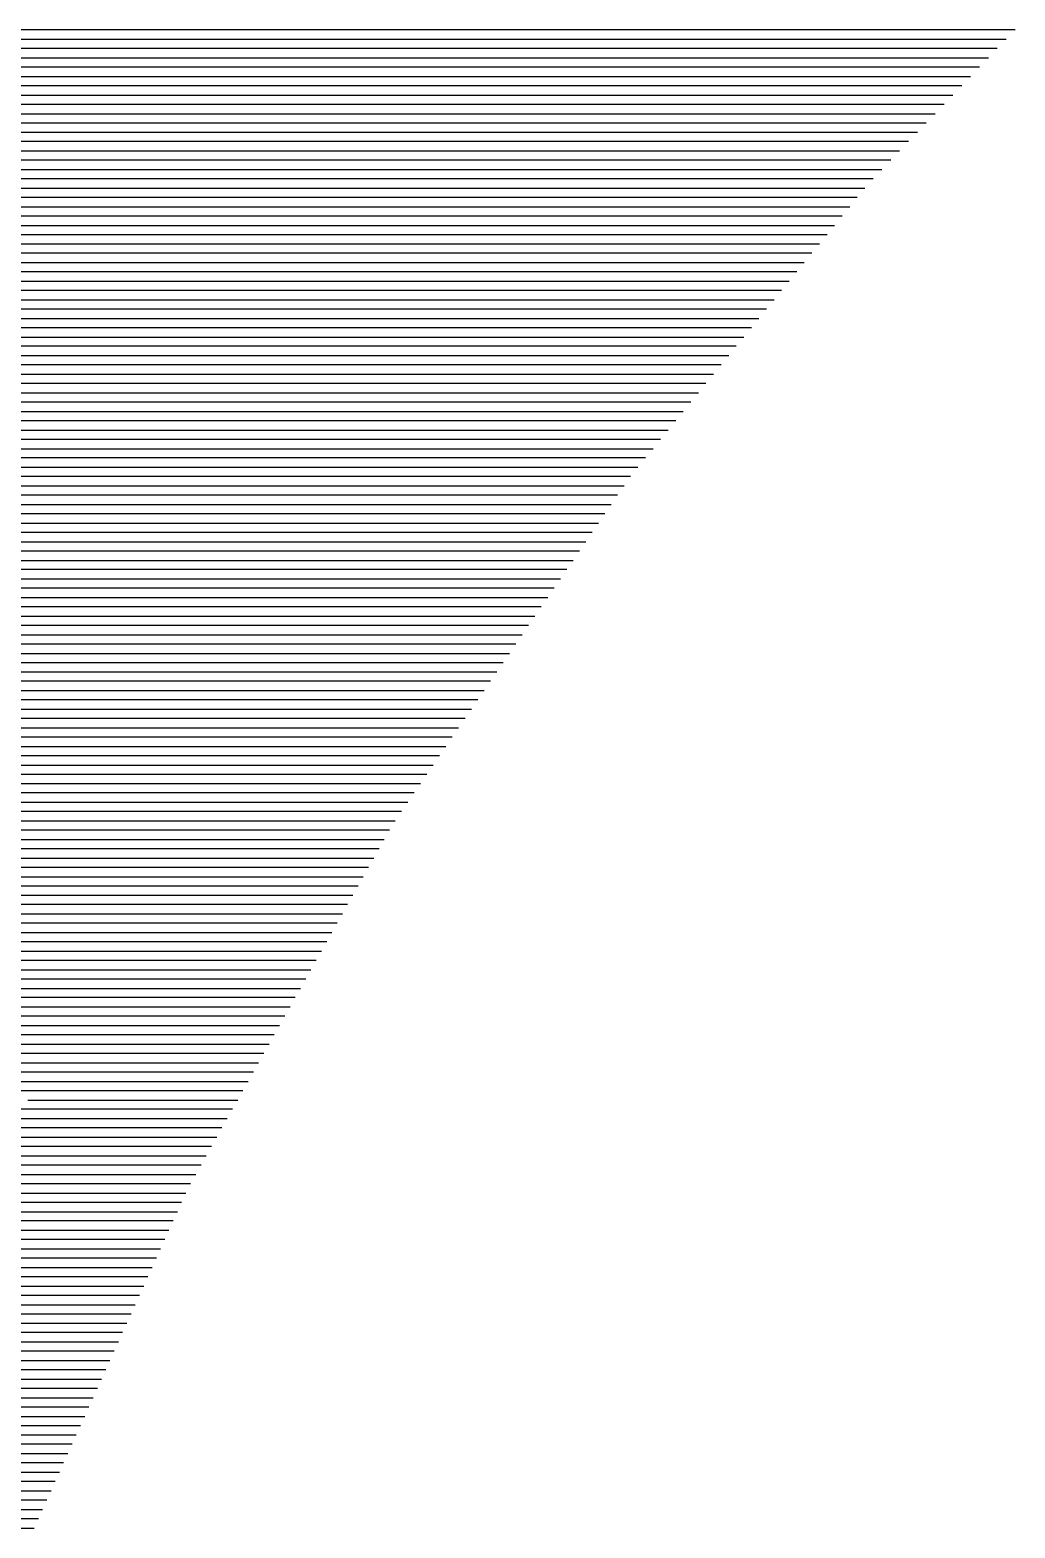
# Model space of a CAD drawing. Header units: metres. Extents: x -6.9 to 6.9, y -7 to 7.
# Drawn here: x -4.534 to -3.476, y 1.88 to 3.49 of the extents above; entities that cross this region are included whole.
import ezdxf

# ---------------------------------------------------------------- set-up
doc = ezdxf.new("R2010")
doc.units = ezdxf.units.M

msp = doc.modelspace()

# ---------------------------------------------------------------- linework, layer by layer
for p, q in [((-4.349377, 3.489597, -1.031532), (-4.695363, 3.489597, -1.085838)), ((-4.678561, 3.479597, -1.082761), (-4.339784, 3.479597, -1.029588)), ((-3.872612, 3.489597, -0.955449), (-4.349377, 3.489597, -1.031532)), ((-4.339784, 3.479597, -1.029588), (-3.858053, 3.479597, -0.952711)), ((-3.771931, 3.489597, -0.93957), (-3.872612, 3.489597, -0.955449)), ((-3.858053, 3.479597, -0.952711), (-3.763485, 3.479597, -0.937797)), ((-3.475875, 3.489597, -0.891946), (-3.771931, 3.489597, -0.93957)), ((-3.763485, 3.479597, -0.937797), (-3.485407, 3.479597, -0.893065)), ((-4.330191, 3.469597, -1.027643), (-4.661758, 3.469597, -1.079685)), ((-3.843494, 3.469597, -0.949974), (-4.330191, 3.469597, -1.027643)), ((-3.75504, 3.469597, -0.936024), (-3.843494, 3.469597, -0.949974)), ((-3.49494, 3.469597, -0.894184), (-3.75504, 3.469597, -0.936024)), ((-4.644955, 3.459597, -1.076608), (-4.320597, 3.459597, -1.025698)), ((-4.311004, 3.449597, -1.023753), (-4.628153, 3.449597, -1.073532)), ((-4.320597, 3.459597, -1.025698), (-3.828935, 3.459597, -0.947237)), ((-3.814376, 3.449597, -0.944499), (-4.311004, 3.449597, -1.023753)), ((-3.828935, 3.459597, -0.947237), (-3.746595, 3.459597, -0.934251)), ((-3.73815, 3.449597, -0.932478), (-3.814376, 3.449597, -0.944499)), ((-3.746595, 3.459597, -0.934251), (-3.504472, 3.459597, -0.895302)), ((-3.514005, 3.449597, -0.896421), (-3.73815, 3.449597, -0.932478)), ((-4.61135, 3.439597, -1.070455), (-4.30141, 3.439597, -1.021808)), ((-4.291817, 3.429597, -1.019863), (-4.594548, 3.429597, -1.067379)), ((-4.30141, 3.439597, -1.021808), (-3.799817, 3.439597, -0.941762)), ((-3.785258, 3.429597, -0.939024), (-4.291817, 3.429597, -1.019863)), ((-3.799817, 3.439597, -0.941762), (-3.729704, 3.439597, -0.930704)), ((-3.721259, 3.429597, -0.928931), (-3.785258, 3.429597, -0.939024)), ((-3.729704, 3.439597, -0.930704), (-3.523537, 3.439597, -0.89754)), ((-3.533069, 3.429597, -0.898659), (-3.721259, 3.429597, -0.928931)), ((-4.577745, 3.419597, -1.064302), (-4.282224, 3.419597, -1.017918)), ((-4.282224, 3.419597, -1.017918), (-3.770699, 3.419597, -0.936287)), ((-3.770699, 3.419597, -0.936287), (-3.712814, 3.419597, -0.927158)), ((-3.712814, 3.419597, -0.927158), (-3.542602, 3.419597, -0.899777)), ((-4.27263, 3.409597, -1.015973), (-4.560943, 3.409597, -1.061226)), ((-4.54414, 3.399597, -1.058149), (-4.263037, 3.399597, -1.014028)), ((-3.75614, 3.409597, -0.93355), (-4.27263, 3.409597, -1.015973)), ((-4.263037, 3.399597, -1.014028), (-3.741581, 3.399597, -0.930812)), ((-3.704369, 3.409597, -0.925385), (-3.75614, 3.409597, -0.93355)), ((-3.741581, 3.399597, -0.930812), (-3.695923, 3.399597, -0.923612)), ((-3.552134, 3.409597, -0.900896), (-3.704369, 3.409597, -0.925385)), ((-3.695923, 3.399597, -0.923612), (-3.561667, 3.399597, -0.902015)), ((-4.527338, 3.389597, -1.055073), (-4.930347, 3.389597, -1.11892)), ((-4.253443, 3.389597, -1.012083), (-4.527338, 3.389597, -1.055073)), ((-3.727022, 3.389597, -0.928075), (-4.253443, 3.389597, -1.012083)), ((-3.687478, 3.389597, -0.921839), (-3.727022, 3.389597, -0.928075)), ((-3.571199, 3.389597, -0.903134), (-3.687478, 3.389597, -0.921839)), ((-4.919898, 3.379597, -1.11685), (-4.510535, 3.379597, -1.051997)), ((-4.493733, 3.369597, -1.04892), (-4.90945, 3.369597, -1.11478)), ((-4.510535, 3.379597, -1.051997), (-4.24385, 3.379597, -1.010138)), ((-4.234257, 3.369597, -1.008193), (-4.493733, 3.369597, -1.04892)), ((-4.24385, 3.379597, -1.010138), (-3.712463, 3.379597, -0.925338)), ((-3.697904, 3.369597, -0.9226), (-4.234257, 3.369597, -1.008193)), ((-3.712463, 3.379597, -0.925338), (-3.679033, 3.379597, -0.920066)), ((-3.670588, 3.369597, -0.918292), (-3.697904, 3.369597, -0.9226)), ((-3.679033, 3.379597, -0.920066), (-3.580731, 3.379597, -0.904253)), ((-3.590264, 3.369597, -0.905371), (-3.670588, 3.369597, -0.918292)), ((-4.899001, 3.359597, -1.112711), (-4.47693, 3.359597, -1.045844)), ((-4.460128, 3.349597, -1.042767), (-4.888552, 3.349597, -1.110641)), ((-4.47693, 3.359597, -1.045844), (-4.224663, 3.359597, -1.006248)), ((-4.21507, 3.349597, -1.004304), (-4.460128, 3.349597, -1.042767)), ((-4.224663, 3.359597, -1.006248), (-3.683345, 3.359597, -0.919863)), ((-3.668786, 3.349597, -0.917126), (-4.21507, 3.349597, -1.004304)), ((-3.683345, 3.359597, -0.919863), (-3.662142, 3.359597, -0.916519)), ((-3.653697, 3.349597, -0.914746), (-3.668786, 3.349597, -0.917126)), ((-3.662142, 3.359597, -0.916519), (-3.599796, 3.359597, -0.90649)), ((-3.609329, 3.349597, -0.907609), (-3.653697, 3.349597, -0.914746)), ((-4.878103, 3.339597, -1.108571), (-4.443325, 3.339597, -1.039691)), ((-4.443325, 3.339597, -1.039691), (-4.205477, 3.339597, -1.002359)), ((-4.205477, 3.339597, -1.002359), (-3.654227, 3.339597, -0.914388)), ((-3.654227, 3.339597, -0.914388), (-3.645252, 3.339597, -0.912973)), ((-3.645252, 3.339597, -0.912973), (-3.618861, 3.339597, -0.908728)), ((-4.426523, 3.329597, -1.036614), (-4.867654, 3.329597, -1.106501)), ((-4.857205, 3.319597, -1.104431), (-4.40972, 3.319597, -1.033538)), ((-4.195883, 3.329597, -1.000414), (-4.426523, 3.329597, -1.036614)), ((-4.40972, 3.319597, -1.033538), (-4.18629, 3.319597, -0.998469)), ((-3.639668, 3.329597, -0.911651), (-4.195883, 3.329597, -1.000414)), ((-4.18629, 3.319597, -0.998469), (-3.637177, 3.319597, -0.910839)), ((-3.636807, 3.329597, -0.9112), (-3.639668, 3.329597, -0.911651)), ((-3.628393, 3.329597, -0.909846), (-3.636807, 3.329597, -0.9112)), ((-4.392918, 3.309597, -1.030461), (-4.846756, 3.309597, -1.102361)), ((-4.176696, 3.309597, -0.996524), (-4.392918, 3.309597, -1.030461)), ((-3.645301, 3.309597, -0.911722), (-4.176696, 3.309597, -0.996524)), ((-4.836307, 3.299597, -1.100291), (-4.376115, 3.299597, -1.027385)), ((-4.359313, 3.289597, -1.024308), (-4.825859, 3.289597, -1.098221)), ((-4.376115, 3.299597, -1.027385), (-4.167103, 3.299597, -0.994579)), ((-4.15751, 3.289597, -0.992634), (-4.359313, 3.289597, -1.024308)), ((-4.167103, 3.299597, -0.994579), (-3.653425, 3.299597, -0.912604)), ((-3.661549, 3.289597, -0.913487), (-4.15751, 3.289597, -0.992634)), ((-4.81541, 3.279597, -1.096152), (-4.34251, 3.279597, -1.021232)), ((-4.325708, 3.269597, -1.018156), (-4.804961, 3.269597, -1.094082)), ((-4.34251, 3.279597, -1.021232), (-4.147916, 3.279597, -0.990689)), ((-4.138323, 3.269597, -0.988744), (-4.325708, 3.269597, -1.018156)), ((-4.147916, 3.279597, -0.990689), (-3.669673, 3.279597, -0.914369)), ((-3.677797, 3.269597, -0.915252), (-4.138323, 3.269597, -0.988744)), ((-4.794512, 3.259597, -1.092012), (-4.308905, 3.259597, -1.015079)), ((-4.308905, 3.259597, -1.015079), (-4.12873, 3.259597, -0.986799)), ((-4.12873, 3.259597, -0.986799), (-3.685922, 3.259597, -0.916134)), ((-4.292103, 3.249597, -1.012003), (-4.784063, 3.249597, -1.089942)), ((-4.773614, 3.239597, -1.087872), (-4.2753, 3.239597, -1.008926)), ((-4.119136, 3.249597, -0.984854), (-4.292103, 3.249597, -1.012003)), ((-4.2753, 3.239597, -1.008926), (-4.109543, 3.239597, -0.982909)), ((-3.694046, 3.249597, -0.917017), (-4.119136, 3.249597, -0.984854)), ((-4.109543, 3.239597, -0.982909), (-3.70217, 3.239597, -0.917899)), ((-4.258498, 3.229597, -1.00585), (-4.763165, 3.229597, -1.085802)), ((-4.099949, 3.229597, -0.980964), (-4.258498, 3.229597, -1.00585)), ((-3.710294, 3.229597, -0.918782), (-4.099949, 3.229597, -0.980964)), ((-4.752717, 3.219597, -1.083732), (-4.241695, 3.219597, -1.002773)), ((-4.224892, 3.209597, -0.999697), (-4.742268, 3.209597, -1.081663)), ((-4.241695, 3.219597, -1.002773), (-4.090356, 3.219597, -0.97902)), ((-4.080763, 3.209597, -0.977075), (-4.224892, 3.209597, -0.999697)), ((-4.090356, 3.219597, -0.97902), (-3.718418, 3.219597, -0.919664)), ((-3.726542, 3.209597, -0.920547), (-4.080763, 3.209597, -0.977075)), ((-4.731819, 3.199597, -1.079593), (-4.20809, 3.199597, -0.99662)), ((-4.191287, 3.189597, -0.993544), (-4.72137, 3.189597, -1.077523)), ((-4.20809, 3.199597, -0.99662), (-4.071169, 3.199597, -0.97513)), ((-4.061576, 3.189597, -0.973185), (-4.191287, 3.189597, -0.993544)), ((-4.071169, 3.199597, -0.97513), (-3.734666, 3.199597, -0.921429)), ((-3.742791, 3.189597, -0.922312), (-4.061576, 3.189597, -0.973185)), ((-4.710921, 3.179597, -1.075453), (-4.174485, 3.179597, -0.990468)), ((-4.174485, 3.179597, -0.990468), (-4.051983, 3.179597, -0.97124)), ((-4.051983, 3.179597, -0.97124), (-3.750915, 3.179597, -0.923194)), ((-4.157682, 3.169597, -0.987391), (-4.700472, 3.169597, -1.073383)), ((-4.690023, 3.159597, -1.071313), (-4.14088, 3.159597, -0.984315)), ((-4.042389, 3.169597, -0.969295), (-4.157682, 3.169597, -0.987391)), ((-4.14088, 3.159597, -0.984315), (-4.032796, 3.159597, -0.96735)), ((-3.759039, 3.169597, -0.924077), (-4.042389, 3.169597, -0.969295)), ((-4.032796, 3.159597, -0.96735), (-3.767163, 3.159597, -0.924959)), ((-4.124077, 3.149597, -0.981238), (-4.679575, 3.149597, -1.069243)), ((-4.669126, 3.139597, -1.067173), (-4.107275, 3.139597, -0.978162)), ((-4.023202, 3.149597, -0.965405), (-4.124077, 3.149597, -0.981238)), ((-4.107275, 3.139597, -0.978162), (-4.013609, 3.139597, -0.96346)), ((-3.775287, 3.149597, -0.925842), (-4.023202, 3.149597, -0.965405)), ((-4.013609, 3.139597, -0.96346), (-3.783411, 3.139597, -0.926724)), ((-4.090472, 3.129597, -0.975085), (-4.658677, 3.129597, -1.065104)), ((-4.004016, 3.129597, -0.961515), (-4.090472, 3.129597, -0.975085)), ((-3.791536, 3.129597, -0.927607), (-4.004016, 3.129597, -0.961515)), ((-4.648228, 3.119597, -1.063034), (-4.07367, 3.119597, -0.972009)), ((-4.056867, 3.109597, -0.968932), (-4.637779, 3.109597, -1.060964)), ((-4.07367, 3.119597, -0.972009), (-3.994422, 3.119597, -0.95957)), ((-3.984829, 3.109597, -0.957625), (-4.056867, 3.109597, -0.968932)), ((-3.994422, 3.119597, -0.95957), (-3.79966, 3.119597, -0.928489)), ((-3.807784, 3.109597, -0.929372), (-3.984829, 3.109597, -0.957625)), ((-4.62733, 3.099597, -1.058894), (-4.040065, 3.099597, -0.965856)), ((-4.040065, 3.099597, -0.965856), (-3.975235, 3.099597, -0.95568)), ((-3.975235, 3.099597, -0.95568), (-3.815908, 3.099597, -0.930254)), ((-4.023262, 3.089597, -0.962779), (-4.616881, 3.089597, -1.056824)), ((-4.606433, 3.079597, -1.054754), (-4.00646, 3.079597, -0.959703)), ((-3.965642, 3.089597, -0.953736), (-4.023262, 3.089597, -0.962779)), ((-4.00646, 3.079597, -0.959703), (-3.956049, 3.079597, -0.951791)), ((-3.824032, 3.089597, -0.931137), (-3.965642, 3.089597, -0.953736)), ((-3.956049, 3.079597, -0.951791), (-3.832156, 3.079597, -0.932019)), ((-3.989657, 3.069597, -0.956627), (-4.595984, 3.069597, -1.052684)), ((-4.585535, 3.059597, -1.050615), (-3.972855, 3.059597, -0.95355)), ((-3.946455, 3.069597, -0.949846), (-3.989657, 3.069597, -0.956627)), ((-3.972855, 3.059597, -0.95355), (-3.936862, 3.059597, -0.947901)), ((-3.84028, 3.069597, -0.932902), (-3.946455, 3.069597, -0.949846)), ((-3.936862, 3.059597, -0.947901), (-3.848405, 3.059597, -0.933784)), ((-3.956052, 3.049597, -0.950474), (-4.575086, 3.049597, -1.048545)), ((-3.927269, 3.049597, -0.945956), (-3.956052, 3.049597, -0.950474)), ((-3.856529, 3.049597, -0.934667), (-3.927269, 3.049597, -0.945956)), ((-4.564637, 3.039597, -1.046475), (-3.93925, 3.039597, -0.947397)), ((-3.922447, 3.029597, -0.944321), (-4.554188, 3.029597, -1.044405)), ((-3.93925, 3.039597, -0.947397), (-3.917675, 3.039597, -0.944011)), ((-3.908082, 3.029597, -0.942066), (-3.922447, 3.029597, -0.944321)), ((-3.917675, 3.039597, -0.944011), (-3.864653, 3.039597, -0.935549)), ((-3.872777, 3.029597, -0.936432), (-3.908082, 3.029597, -0.942066)), ((-4.543739, 3.019597, -1.042335), (-3.905645, 3.019597, -0.941244)), ((-3.905645, 3.019597, -0.941244), (-3.898488, 3.019597, -0.940121)), ((-3.898488, 3.019597, -0.940121), (-3.880901, 3.019597, -0.937314)), ((-4.533291, 3.009597, -1.040265), (-4.793085, 3.009597, -1.080871)), ((-4.775668, 2.999597, -1.077712), (-4.522842, 2.999597, -1.038195)), ((-3.889016, 3.009597, -0.938195), (-4.533291, 3.009597, -1.040265)), ((-4.522842, 2.999597, -1.038195), (-3.895847, 2.999597, -0.938863)), ((-4.512393, 2.989597, -1.036125), (-4.758251, 2.989597, -1.074553)), ((-4.740835, 2.979597, -1.071394), (-4.501944, 2.979597, -1.034056)), ((-3.902677, 2.989597, -0.939531), (-4.512393, 2.989597, -1.036125)), ((-4.501944, 2.979597, -1.034056), (-3.909508, 2.979597, -0.940198)), ((-4.491495, 2.969597, -1.031986), (-4.723418, 2.969597, -1.068235)), ((-3.916339, 2.969597, -0.940866), (-4.491495, 2.969597, -1.031986)), ((-4.706001, 2.959597, -1.065076), (-4.481046, 2.959597, -1.029916)), ((-4.470597, 2.949597, -1.027846), (-4.688585, 2.949597, -1.061917)), ((-4.481046, 2.959597, -1.029916), (-3.92317, 2.959597, -0.941534)), ((-3.930001, 2.949597, -0.942201), (-4.470597, 2.949597, -1.027846)), ((-4.671168, 2.939597, -1.058758), (-4.460149, 2.939597, -1.025776)), ((-4.460149, 2.939597, -1.025776), (-3.936832, 2.939597, -0.942869)), ((-4.4497, 2.929597, -1.023706), (-4.653752, 2.929597, -1.055599)), ((-4.636335, 2.919597, -1.052441), (-4.439251, 2.919597, -1.021636)), ((-3.943662, 2.929597, -0.943537), (-4.4497, 2.929597, -1.023706)), ((-4.439251, 2.919597, -1.021636), (-3.950493, 2.919597, -0.944205)), ((-4.428802, 2.909597, -1.019567), (-4.618918, 2.909597, -1.049282)), ((-4.601502, 2.899597, -1.046123), (-4.418353, 2.899597, -1.017497)), ((-3.957324, 2.909597, -0.944872), (-4.428802, 2.909597, -1.019567)), ((-4.418353, 2.899597, -1.017497), (-3.964155, 2.899597, -0.94554)), ((-4.407904, 2.889597, -1.015427), (-4.584085, 2.889597, -1.042964)), ((-3.970986, 2.889597, -0.946208), (-4.407904, 2.889597, -1.015427)), ((-4.566668, 2.879597, -1.039805), (-4.397455, 2.879597, -1.013357)), ((-4.387006, 2.869597, -1.011287), (-4.549252, 2.869597, -1.036646)), ((-4.397455, 2.879597, -1.013357), (-3.977816, 2.879597, -0.946875)), ((-3.984647, 2.869597, -0.947543), (-4.387006, 2.869597, -1.011287)), ((-5.031467, 2.859597, -1.112155), (-4.531835, 2.859597, -1.033487)), ((-4.531835, 2.859597, -1.033487), (-4.376558, 2.859597, -1.009217)), ((-4.376558, 2.859597, -1.009217), (-3.991478, 2.859597, -0.948211)), ((-4.514419, 2.849597, -1.030328), (-5.020619, 2.849597, -1.11003)), ((-5.009771, 2.839597, -1.107906), (-4.497002, 2.839597, -1.027169)), ((-4.366109, 2.849597, -1.007147), (-4.514419, 2.849597, -1.030328)), ((-4.497002, 2.839597, -1.027169), (-4.35566, 2.839597, -1.005077)), ((-3.998309, 2.849597, -0.948878), (-4.366109, 2.849597, -1.007147)), ((-4.35566, 2.839597, -1.005077), (-4.00514, 2.839597, -0.949546)), ((-4.479585, 2.829597, -1.02401), (-4.998923, 2.829597, -1.105781)), ((-4.988076, 2.819597, -1.103656), (-4.462169, 2.819597, -1.020851)), ((-4.345211, 2.829597, -1.003008), (-4.479585, 2.829597, -1.02401)), ((-4.462169, 2.819597, -1.020851), (-4.334762, 2.819597, -1.000938)), ((-4.01197, 2.829597, -0.950214), (-4.345211, 2.829597, -1.003008)), ((-4.334762, 2.819597, -1.000938), (-4.018801, 2.819597, -0.950881)), ((-4.444752, 2.809597, -1.017692), (-4.977228, 2.809597, -1.101532)), ((-4.324313, 2.809597, -0.998868), (-4.444752, 2.809597, -1.017692)), ((-4.025632, 2.809597, -0.951549), (-4.324313, 2.809597, -0.998868)), ((-4.96638, 2.799597, -1.099407), (-4.427335, 2.799597, -1.014533)), ((-4.409919, 2.789597, -1.011375), (-4.955532, 2.789597, -1.097282)), ((-4.427335, 2.799597, -1.014533), (-4.313864, 2.799597, -0.996798)), ((-4.303416, 2.789597, -0.994728), (-4.409919, 2.789597, -1.011375)), ((-4.313864, 2.799597, -0.996798), (-4.032463, 2.799597, -0.952217)), ((-4.039294, 2.789597, -0.952884), (-4.303416, 2.789597, -0.994728)), ((-4.944684, 2.779597, -1.095158), (-4.392502, 2.779597, -1.008216)), ((-4.375086, 2.769597, -1.005057), (-4.933836, 2.769597, -1.093033)), ((-4.392502, 2.779597, -1.008216), (-4.292967, 2.779597, -0.992658)), ((-4.282518, 2.769597, -0.990588), (-4.375086, 2.769597, -1.005057)), ((-4.292967, 2.779597, -0.992658), (-4.046124, 2.779597, -0.953552)), ((-4.052955, 2.769597, -0.95422), (-4.282518, 2.769597, -0.990588)), ((-4.922988, 2.759597, -1.090908), (-4.357669, 2.759597, -1.001898)), ((-4.357669, 2.759597, -1.001898), (-4.272069, 2.759597, -0.988519)), ((-4.272069, 2.759597, -0.988519), (-4.059786, 2.759597, -0.954887)), ((-4.340252, 2.749597, -0.998739), (-4.912141, 2.749597, -1.088784)), ((-4.901293, 2.739597, -1.086659), (-4.322836, 2.739597, -0.99558)), ((-4.26162, 2.749597, -0.986449), (-4.340252, 2.749597, -0.998739)), ((-4.322836, 2.739597, -0.99558), (-4.251171, 2.739597, -0.984379)), ((-4.066617, 2.749597, -0.955555), (-4.26162, 2.749597, -0.986449)), ((-4.251171, 2.739597, -0.984379), (-4.073448, 2.739597, -0.956223)), ((-4.305419, 2.729597, -0.992421), (-4.890445, 2.729597, -1.084534)), ((-4.240722, 2.729597, -0.982309), (-4.305419, 2.729597, -0.992421)), ((-4.080279, 2.729597, -0.95689), (-4.240722, 2.729597, -0.982309)), ((-4.879597, 2.719597, -1.08241), (-4.288002, 2.719597, -0.989262)), ((-4.270586, 2.709597, -0.986103), (-4.868749, 2.709597, -1.080285)), ((-4.288002, 2.719597, -0.989262), (-4.230274, 2.719597, -0.980239)), ((-4.219825, 2.709597, -0.978169), (-4.270586, 2.709597, -0.986103)), ((-4.230274, 2.719597, -0.980239), (-4.087109, 2.719597, -0.957558)), ((-4.09394, 2.709597, -0.958226), (-4.219825, 2.709597, -0.978169)), ((-4.857901, 2.699597, -1.07816), (-4.253169, 2.699597, -0.982944)), ((-4.235753, 2.689597, -0.979785), (-4.847054, 2.689597, -1.076036)), ((-4.253169, 2.699597, -0.982944), (-4.209376, 2.699597, -0.976099)), ((-4.198927, 2.689597, -0.974029), (-4.235753, 2.689597, -0.979785)), ((-4.209376, 2.699597, -0.976099), (-4.100771, 2.699597, -0.958893)), ((-4.107602, 2.689597, -0.959561), (-4.198927, 2.689597, -0.974029)), ((-4.836206, 2.679597, -1.073911), (-4.218336, 2.679597, -0.976626)), ((-4.218336, 2.679597, -0.976626), (-4.188478, 2.679597, -0.97196)), ((-4.188478, 2.679597, -0.97196), (-4.114433, 2.679597, -0.960229)), ((-4.200919, 2.669597, -0.973467), (-4.825358, 2.669597, -1.071786)), ((-4.81451, 2.659597, -1.069662), (-4.183503, 2.659597, -0.970308)), ((-4.178029, 2.669597, -0.96989), (-4.200919, 2.669597, -0.973467)), ((-4.183503, 2.659597, -0.970308), (-4.16758, 2.659597, -0.96782)), ((-4.121263, 2.669597, -0.960897), (-4.178029, 2.669597, -0.96989)), ((-4.16758, 2.659597, -0.96782), (-4.128094, 2.659597, -0.961564)), ((-4.166086, 2.649597, -0.96715), (-4.803662, 2.649597, -1.067537)), ((-4.157132, 2.649597, -0.96575), (-4.166086, 2.649597, -0.96715)), ((-4.134925, 2.649597, -0.962232), (-4.157132, 2.649597, -0.96575)), ((-4.792814, 2.639597, -1.065412), (-4.148669, 2.639597, -0.963991)), ((-4.147723, 2.629597, -0.963425), (-4.781966, 2.629597, -1.063288)), ((-4.148669, 2.639597, -0.963991), (-4.146683, 2.639597, -0.96368)), ((-4.146683, 2.639597, -0.96368), (-4.141756, 2.639597, -0.9629)), ((-4.771119, 2.619597, -1.061163), (-4.153345, 2.619597, -0.963894)), ((-4.158967, 2.609597, -0.964362), (-4.760271, 2.609597, -1.059038)), ((-4.749423, 2.599597, -1.056914), (-4.16459, 2.599597, -0.964831)), ((-4.170212, 2.589597, -0.965299), (-4.738575, 2.589597, -1.054789)), ((-4.727727, 2.579597, -1.052664), (-4.175834, 2.579597, -0.965768)), ((-4.181457, 2.569597, -0.966237), (-4.716879, 2.569597, -1.05054)), ((-4.706032, 2.559597, -1.048415), (-4.187079, 2.559597, -0.966705)), ((-4.192701, 2.549597, -0.967174), (-4.695184, 2.549597, -1.04629)), ((-4.684336, 2.539597, -1.044166), (-4.198324, 2.539597, -0.967642)), ((-4.203946, 2.529597, -0.968111), (-4.673488, 2.529597, -1.042041)), ((-4.66264, 2.519597, -1.039917), (-4.209568, 2.519597, -0.96858)), ((-4.215191, 2.509597, -0.969048), (-4.651792, 2.509597, -1.037792)), ((-4.640945, 2.499597, -1.035667), (-4.220813, 2.499597, -0.969517)), ((-4.226435, 2.489597, -0.969985), (-4.630097, 2.489597, -1.033543)), ((-4.619249, 2.479597, -1.031418), (-4.232058, 2.479597, -0.970454)), ((-4.23768, 2.469597, -0.970923), (-4.608401, 2.469597, -1.029293)), ((-4.597553, 2.459597, -1.027169), (-4.243302, 2.459597, -0.971391)), ((-4.248925, 2.449597, -0.97186), (-4.586705, 2.449597, -1.025044)), ((-4.575857, 2.439597, -1.022919), (-4.254547, 2.439597, -0.972328)), ((-4.260169, 2.429597, -0.972797), (-4.56501, 2.429597, -1.020795)), ((-4.554162, 2.419597, -1.01867), (-4.265792, 2.419597, -0.973266)), ((-4.644707, 2.399597, -1.031906), (-4.532466, 2.399597, -1.014421)), ((-4.271414, 2.409597, -0.973734), (-4.543314, 2.409597, -1.016545)), ((-4.532466, 2.399597, -1.014421), (-4.277036, 2.399597, -0.974203)), ((-4.521618, 2.389597, -1.012296), (-4.626622, 2.389597, -1.028654)), ((-4.282659, 2.389597, -0.974671), (-4.521618, 2.389597, -1.012296)), ((-4.608537, 2.379597, -1.025402), (-4.51077, 2.379597, -1.010171)), ((-4.499923, 2.369597, -1.008047), (-4.590452, 2.369597, -1.02215)), ((-4.51077, 2.379597, -1.010171), (-4.288281, 2.379597, -0.97514)), ((-4.293904, 2.369597, -0.975609), (-4.499923, 2.369597, -1.008047)), ((-4.572366, 2.359597, -1.018898), (-4.489075, 2.359597, -1.005922)), ((-4.489075, 2.359597, -1.005922), (-4.299526, 2.359597, -0.976077)), ((-4.478227, 2.349597, -1.003797), (-4.554281, 2.349597, -1.015646)), ((-4.536196, 2.339597, -1.012393), (-4.467379, 2.339597, -1.001673)), ((-4.305148, 2.349597, -0.976546), (-4.478227, 2.349597, -1.003797)), ((-4.467379, 2.339597, -1.001673), (-4.310771, 2.339597, -0.977014)), ((-4.518111, 2.329597, -1.009141), (-4.679587, 2.329597, -1.034302)), ((-4.642524, 2.319597, -1.028093), (-4.500026, 2.319597, -1.005889)), ((-4.456531, 2.329597, -0.999548), (-4.518111, 2.329597, -1.009141)), ((-4.500026, 2.319597, -1.005889), (-4.445683, 2.319597, -0.997423)), ((-4.316393, 2.329597, -0.977483), (-4.456531, 2.329597, -0.999548)), ((-4.445683, 2.319597, -0.997423), (-4.322015, 2.319597, -0.977952)), ((-4.48194, 2.309597, -1.002637), (-4.605461, 2.309597, -1.021883)), ((-4.434835, 2.309597, -0.995299), (-4.48194, 2.309597, -1.002637)), ((-4.327638, 2.309597, -0.97842), (-4.434835, 2.309597, -0.995299)), ((-4.531334, 2.289597, -1.009465), (-5.400058, 2.289597, -1.145226)), ((-4.568398, 2.299597, -1.015674), (-4.463855, 2.299597, -0.999385)), ((-4.44577, 2.289597, -0.996133), (-4.531334, 2.289597, -1.009465)), ((-4.463855, 2.299597, -0.999385), (-4.423988, 2.299597, -0.993174)), ((-4.41314, 2.289597, -0.991049), (-4.44577, 2.289597, -0.996133)), ((-4.423988, 2.299597, -0.993174), (-4.33326, 2.299597, -0.978889)), ((-4.338882, 2.289597, -0.979357), (-4.41314, 2.289597, -0.991049)), ((-5.381208, 2.279597, -1.141863), (-4.494271, 2.279597, -1.003256)), ((-4.494271, 2.279597, -1.003256), (-4.427685, 2.279597, -0.992881)), ((-4.427685, 2.279597, -0.992881), (-4.402292, 2.279597, -0.988925)), ((-4.402292, 2.279597, -0.988925), (-4.344505, 2.279597, -0.979826)), ((-4.457208, 2.269597, -0.997047), (-5.362357, 2.269597, -1.1385)), ((-5.343507, 2.259597, -1.135137), (-4.420145, 2.259597, -0.990837)), ((-4.4096, 2.269597, -0.989628), (-4.457208, 2.269597, -0.997047)), ((-4.420145, 2.259597, -0.990837), (-4.391515, 2.259597, -0.986376)), ((-4.391444, 2.269597, -0.9868), (-4.4096, 2.269597, -0.989628)), ((-4.391515, 2.259597, -0.986376), (-4.380596, 2.259597, -0.984675)), ((-4.350127, 2.269597, -0.980295), (-4.391444, 2.269597, -0.9868)), ((-4.380596, 2.259597, -0.984675), (-4.355749, 2.259597, -0.980763)), ((-4.383082, 2.249597, -0.984628), (-5.324657, 2.249597, -1.131774)), ((-5.305807, 2.239597, -1.128411), (-4.366455, 2.239597, -0.981613)), ((-4.373429, 2.249597, -0.983124), (-4.383082, 2.249597, -0.984628)), ((-4.369748, 2.249597, -0.982551), (-4.373429, 2.249597, -0.983124)), ((-4.361372, 2.249597, -0.981232), (-4.369748, 2.249597, -0.982551)), ((-4.37098, 2.229597, -0.981903), (-5.286957, 2.229597, -1.125048)), ((-5.268107, 2.219597, -1.121685), (-4.375505, 2.219597, -0.982193)), ((-4.380031, 2.209597, -0.982483), (-5.249257, 2.209597, -1.118322)), ((-5.230407, 2.199597, -1.114959), (-4.384556, 2.199597, -0.982773)), ((-4.389081, 2.189597, -0.983063), (-5.211556, 2.189597, -1.111597)), ((-5.192706, 2.179597, -1.108234), (-4.393607, 2.179597, -0.983353)), ((-4.398132, 2.169597, -0.983643), (-5.173856, 2.169597, -1.104871)), ((-5.155006, 2.159597, -1.101508), (-4.402657, 2.159597, -0.983933)), ((-4.407182, 2.149597, -0.984223), (-5.136156, 2.149597, -1.098145)), ((-5.117306, 2.139597, -1.094782), (-4.411708, 2.139597, -0.984514)), ((-4.416233, 2.129597, -0.984804), (-5.098456, 2.129597, -1.091419)), ((-5.079606, 2.119597, -1.088056), (-4.420758, 2.119597, -0.985094)), ((-4.425283, 2.109597, -0.985384), (-5.060755, 2.109597, -1.084693)), ((-5.041905, 2.099597, -1.08133), (-4.429809, 2.099597, -0.985674)), ((-4.434334, 2.089597, -0.985964), (-5.023055, 2.089597, -1.077967)), ((-5.004205, 2.079597, -1.074604), (-4.438859, 2.079597, -0.986254)), ((-4.443385, 2.069597, -0.986544), (-4.985355, 2.069597, -1.071241)), ((-4.966505, 2.059597, -1.067878), (-4.44791, 2.059597, -0.986834)), ((-4.452435, 2.049597, -0.987124), (-4.947655, 2.049597, -1.064515)), ((-4.928805, 2.039597, -1.061152), (-4.45696, 2.039597, -0.987414)), ((-4.461486, 2.029597, -0.987704), (-4.909954, 2.029597, -1.05779)), ((-4.891104, 2.019597, -1.054427), (-4.466011, 2.019597, -0.987995)), ((-4.470536, 2.009597, -0.988285), (-4.872254, 2.009597, -1.051064)), ((-4.853404, 1.999597, -1.047701), (-4.475062, 1.999597, -0.988575)), ((-4.479587, 1.989597, -0.988865), (-4.834554, 1.989597, -1.044338)), ((-4.815704, 1.979597, -1.040975), (-4.484112, 1.979597, -0.989155)), ((-4.488637, 1.969597, -0.989445), (-4.796854, 1.969597, -1.037612)), ((-4.778003, 1.959597, -1.034249), (-4.493163, 1.959597, -0.989735)), ((-4.497688, 1.949597, -0.990025), (-4.759153, 1.949597, -1.030886)), ((-4.740303, 1.939597, -1.027523), (-4.502213, 1.939597, -0.990315)), ((-4.506739, 1.929597, -0.990605), (-4.721453, 1.929597, -1.02416)), ((-4.702603, 1.919597, -1.020797), (-4.511264, 1.919597, -0.990895)), ((-4.515789, 1.909597, -0.991186), (-4.683753, 1.909597, -1.017434)), ((-4.664903, 1.899597, -1.014071), (-4.520314, 1.899597, -0.991476)), ((-4.52484, 1.889597, -0.991766), (-4.646053, 1.889597, -1.010708)), ((-4.627202, 1.879597, -1.007345), (-4.529365, 1.879597, -0.992056))]:
    msp.add_line(p, q)

doc.saveas('drawing.dxf')
